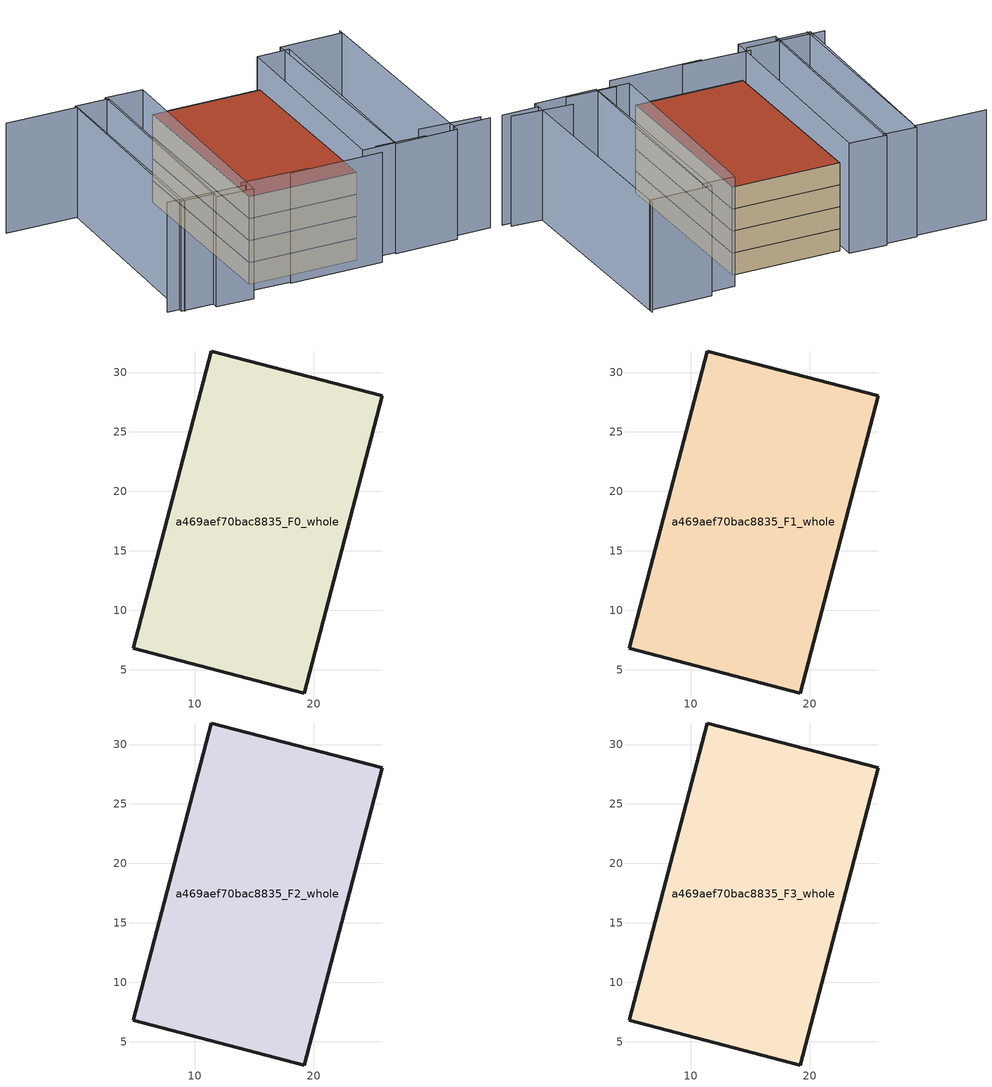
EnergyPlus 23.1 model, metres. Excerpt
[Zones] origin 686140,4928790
a469aef70bac8835_F0_whole
 floor ground (EU_floor_Construction): 19.2,3.05 25.77,28.03 11.39,31.81 4.82,6.83 z0
 wall outside (EU_wall_Construction): 11.39,31.81 25.77,28.03 19.2,3.05 4.82,6.83 11.39,31.81 z0:3
a469aef70bac8835_F1_whole
 floor to a469aef70bac8835_F0_whole (EU_floor_Construction): 19.2,3.05 25.76,28.03 11.38,31.81 4.82,6.83 z3
 wall outside (EU_wall_Construction): 11.39,31.81 25.77,28.03 19.2,3.05 4.82,6.83 11.39,31.81 z3:6
a469aef70bac8835_F2_whole
 floor to a469aef70bac8835_F1_whole (EU_floor_Construction): 19.2,3.05 25.76,28.03 11.38,31.81 4.82,6.83 z6
 wall outside (EU_wall_Construction): 11.39,31.81 25.77,28.03 19.2,3.05 4.82,6.83 11.39,31.81 z6:9
a469aef70bac8835_F3_whole
 floor to a469aef70bac8835_F2_whole (EU_floor_Construction): 19.2,3.05 25.76,28.03 11.38,31.81 4.82,6.83 z9
 wall outside (EU_wall_Construction): 11.39,31.81 25.77,28.03 19.2,3.05 4.82,6.83 11.39,31.81 z9:12
 roof outside (EU_roof_Construction): 25.77,28.03 19.2,3.05 4.82,6.83 11.39,31.81 z12
shading: 28.77,2.3 36.68,-0.24 / 21.61,2.26 28.15,0.38 / 8.84,3.72 21.12,0.56 / 2.6,5.83 11.44,3.22 / -7.76,7.94 2.55,5.02 / 37.33,-1.21 32.46,0.03 / 32.46,0.03 39.86,29.04 / -7.67,37.43 1.74,34.86 / 1.74,34.86 -5.96,6.65 / 39.72,28.44 32.21,-0.93 / 32.21,-0.93 23.95,1.19 / 23.95,1.19 31.46,30.55 / 31.46,30.55 39.72,28.44 / 31.83,29.34 24,1.4 / 24,1.4 19.76,2.59 / 19.76,2.59 27.59,30.53 / 27.59,30.53 31.83,29.34 / -2.29,4.97 6.07,34.48 / 6.07,34.48 10.99,33.09 / 10.99,33.09 2.64,3.58 / 2.64,3.58 -2.29,4.97 / -6.27,7 1.86,35.28 / 1.86,35.28 6.25,34.02 / 6.25,34.02 -1.88,5.74 / -1.88,5.74 -6.27,7 z0:15
[Building]
EU S2 Campaign: North Axis=0; Terrain=City; Solar Distribution=FullExterior
[Site:Location]
Bologna: Latitude=44.5; Longitude=11.25; Time Zone=1; Elevation=37
[SizingPeriod:WeatherFileDays]
AnnualSizingPeriod: Begin Month=1; Begin Day of Month=1; End Month=12; End Day of Month=31; Day of Week for Start Day=Monday; Use Weather File Daylight Saving Period=No; Use Weather File Rain and Snow Indicators=No
[MATERIAL]
EU_InternalMass_Material: Roughness=MediumRough; Thickness=0.1; Conductivity=1; Density=1800; Specific Heat=900; Thermal Absorptance=0.9; Solar Absorptance=0.7; Visible Absorptance=0.7
[MATERIAL:NOMASS] Roughness=MediumRough; Thermal Absorptance=0.9; Solar Absorptance=0.7; Visible Absorptance=0.7
Name | Thermal Resistance
EU_wall_NoMass | 0.937881
EU_roof_NoMass | 0.548572
EU_floor_NoMass | 0.71348
[CONSTRUCTION]
EU_wall_Construction: EU_wall_NoMass
EU_roof_Construction: EU_roof_NoMass
EU_floor_Construction: EU_floor_NoMass
EU_InternalMass_Construction: EU_InternalMass_Material
[ZONE] Type=1; Multiplier=1; Ceiling Height=autocalculate; Volume=1152.08; Floor Area=autocalculate; Part of Total Floor Area=Yes
a469aef70bac8835_F0_whole; a469aef70bac8835_F1_whole; a469aef70bac8835_F2_whole; a469aef70bac8835_F3_whole
[INTERNALMASS] Construction=EU_InternalMass_Construction; Surface Area=384.028
Name | Zone or ZoneList
a469aef70bac8835_F0_whole_EU_InternalMass | a469aef70bac8835_F0_whole
a469aef70bac8835_F1_whole_EU_InternalMass | a469aef70bac8835_F1_whole
a469aef70bac8835_F2_whole_EU_InternalMass | a469aef70bac8835_F2_whole
a469aef70bac8835_F3_whole_EU_InternalMass | a469aef70bac8835_F3_whole
[OTHEREQUIPMENT] Fuel Type=Electricity; Design Level Calculation Method=Watts/Area; Power per Zone Floor Area=1; Fraction Latent=0; Fraction Radiant=0; Fraction Lost=0; Carbon Dioxide Generation Rate=0; EndUse Subcategory=EU_Step8_InternalGains
Name | Zone or ZoneList or Space or SpaceList | Schedule
EU_Step8_InternalGain_a469aef70bac8835_F0_whole_f000 | a469aef70bac8835_F0_whole | EU_Step8_GainSchedule_a469aef70bac8835_F0_whole_f000
EU_Step8_InternalGain_a469aef70bac8835_F1_whole_f000 | a469aef70bac8835_F1_whole | EU_Step8_GainSchedule_a469aef70bac8835_F1_whole_f000
EU_Step8_InternalGain_a469aef70bac8835_F2_whole_f000 | a469aef70bac8835_F2_whole | EU_Step8_GainSchedule_a469aef70bac8835_F2_whole_f000
EU_Step8_InternalGain_a469aef70bac8835_F3_whole_f000 | a469aef70bac8835_F3_whole | EU_Step8_GainSchedule_a469aef70bac8835_F3_whole_f000
[ZONEVENTILATION:DESIGNFLOWRATE] Schedule=EU_AlwaysOn; Design Flow Rate Calculation Method=AirChanges/Hour; Air Changes per Hour=0.687892; Ventilation Type=Natural; Fan Pressure Rise=0; Fan Total Efficiency=1; Constant Term Coefficient=1; Temperature Term Coefficient=0; Velocity Term Coefficient=0; Velocity Squared Term Coefficient=0; Minimum Indoor Temperature=-100; Maximum Indoor Temperature=100; Delta Temperature=-100; Minimum Outdoor Temperature=-100; Maximum Outdoor Temperature=100; Maximum Wind Speed=40
Name | Zone or ZoneList or Space or SpaceList
EU_ConstantAir_a469aef70bac8835_F0_whole | a469aef70bac8835_F0_whole
EU_ConstantAir_a469aef70bac8835_F1_whole | a469aef70bac8835_F1_whole
EU_ConstantAir_a469aef70bac8835_F2_whole | a469aef70bac8835_F2_whole
EU_ConstantAir_a469aef70bac8835_F3_whole | a469aef70bac8835_F3_whole
[HVACTEMPLATE:THERMOSTAT] Constant Heating Setpoint=20; Constant Cooling Setpoint=50
EU_HeatOnly_a469aef70bac8835_F0_whole; EU_HeatOnly_a469aef70bac8835_F1_whole; EU_HeatOnly_a469aef70bac8835_F2_whole; EU_HeatOnly_a469aef70bac8835_F3_whole
[HVACTEMPLATE:ZONE:IDEALLOADSAIRSYSTEM] System Availability Schedule=EU_AlwaysOn; Maximum Heating Supply Air Temperature=50; Minimum Cooling Supply Air Temperature=13; Maximum Heating Supply Air Humidity Ratio=0.0156; Minimum Cooling Supply Air Humidity Ratio=0.0077; Heating Limit=NoLimit; Cooling Limit=NoLimit; Heating Availability Schedule=EU_AlwaysOn; Cooling Availability Schedule=EU_CoolingOff; Dehumidification Control Type=ConstantSensibleHeatRatio; Cooling Sensible Heat Ratio=0.7; Dehumidification Setpoint=60; Humidification Control Type=None; Humidification Setpoint=30; Outdoor Air Method=None; Outdoor Air Flow Rate per Person=0.00944; Outdoor Air Flow Rate per Zone Floor Area=0; Outdoor Air Flow Rate per Zone=0; Demand Controlled Ventilation Type=None; Outdoor Air Economizer Type=NoEconomizer; Heat Recovery Type=None; Sensible Heat Recovery Effectiveness=0.7; Latent Heat Recovery Effectiveness=0.65
Name | Template Thermostat
a469aef70bac8835_F0_whole | EU_HeatOnly_a469aef70bac8835_F0_whole
a469aef70bac8835_F1_whole | EU_HeatOnly_a469aef70bac8835_F1_whole
a469aef70bac8835_F2_whole | EU_HeatOnly_a469aef70bac8835_F2_whole
a469aef70bac8835_F3_whole | EU_HeatOnly_a469aef70bac8835_F3_whole
[SIZING:ZONE] Zone Cooling Design Supply Air Temperature Input Method=SupplyAirTemperature; Zone Cooling Design Supply Air Temperature=13; Zone Heating Design Supply Air Temperature Input Method=SupplyAirTemperature; Zone Heating Design Supply Air Temperature=50; Zone Cooling Design Supply Air Humidity Ratio=0.008; Zone Heating Design Supply Air Humidity Ratio=0.008; Cooling Design Air Flow Method=DesignDay; Cooling Design Air Flow Rate=0; Cooling Minimum Air Flow per Zone Floor Area=0.000762; Cooling Minimum Air Flow=0; Cooling Minimum Air Flow Fraction=0.2; Heating Design Air Flow Method=DesignDay; Heating Design Air Flow Rate=0; Heating Maximum Air Flow per Zone Floor Area=0.002032; Heating Maximum Air Flow=0.141576; Heating Maximum Air Flow Fraction=0.3; Account for Dedicated Outdoor Air System=No; Dedicated Outdoor Air System Control Strategy=NeutralSupplyAir; Dedicated Outdoor Air Low Setpoint Temperature for Design=autosize; Dedicated Outdoor Air High Setpoint Temperature for Design=autosize; Zone Load Sizing Method=Sensible Load Only No Latent Load; Zone Latent Cooling Design Supply Air Humidity Ratio Input Method=HumidityRatioDifference; Zone Cooling Design Supply Air Humidity Ratio Difference=0.005; Zone Latent Heating Design Supply Air Humidity Ratio Input Method=HumidityRatioDifference; Zone Humidification Design Supply Air Humidity Ratio Difference=0.005
a469aef70bac8835_F0_whole; a469aef70bac8835_F1_whole; a469aef70bac8835_F2_whole; a469aef70bac8835_F3_whole
[SCHEDULE:CONSTANT]
Name | Hourly Value
EU_AlwaysOn | 1
EU_CoolingOff | 0
[SCHEDULE:FILE] Column Number=1; Rows to Skip at Top=0; Number of Hours of Data=8760; Column Separator=Comma; Interpolate to Timestep=No; Minutes per Item=60; Adjust Schedule for Daylight Savings=Yes
Name | File
EU_Step8_GainSchedule_a469aef70bac8835_F0_whole_f000 | ../../schedules/a469aef70bac8835/a469aef70bac8835_F0_whole_f000_gain.csv
EU_Step8_GainSchedule_a469aef70bac8835_F1_whole_f000 | ../../schedules/a469aef70bac8835/a469aef70bac8835_F1_whole_f000_gain.csv
EU_Step8_GainSchedule_a469aef70bac8835_F2_whole_f000 | ../../schedules/a469aef70bac8835/a469aef70bac8835_F2_whole_f000_gain.csv
EU_Step8_GainSchedule_a469aef70bac8835_F3_whole_f000 | ../../schedules/a469aef70bac8835/a469aef70bac8835_F3_whole_f000_gain.csv
